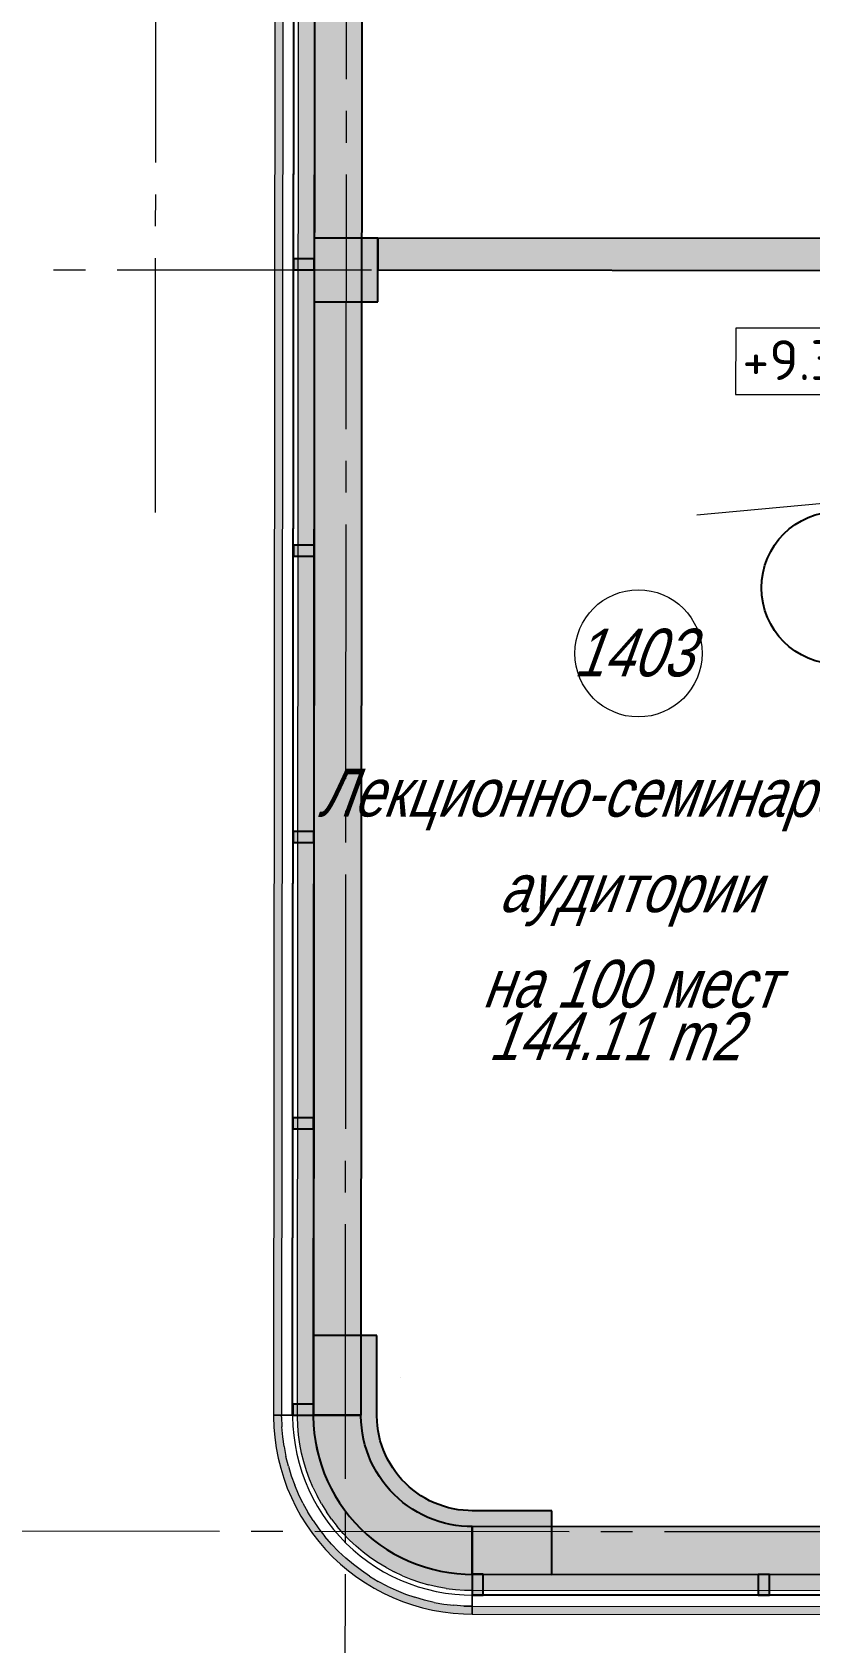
# Model space of a CAD drawing. Header units: millimetres. Extents: x 1949 to 134543, y 1145 to 48705.
# Drawn here: x 108238 to 110684, y 24152 to 29215 of the extents above; entities that cross this region are included whole.
import ezdxf

# ---------------------------------------------------------------- set-up
doc = ezdxf.new("R2010")
doc.units = ezdxf.units.MM
doc.linetypes.add('LTYPE_5', pattern=[1100, 800, -100, 100, -100])
for name, color, linetype, lineweight, true_color in [('STANDARD', 18, 'Continuous', 25, 0x000000), ('Общий01', 18, 'Continuous', 13, 0x000000), ('Общий02', 18, 'Continuous', 18, 0x000000), ('Стена', 18, 'Continuous', 50, 0x000000), ('Текст_1_10', 18, 'Continuous', 25, 0x000000)]:
    doc.layers.add(name, color=color, linetype=linetype, lineweight=lineweight, true_color=true_color)
doc.layers.add('Оси', color=30, linetype='LTYPE_5', lineweight=9)
doc.styles.add('ARIAL', font='arial.ttf')
doc.styles.add('ARIALUNICODEMS', font='ARIALUNI.ttf')
doc.styles.add('ISOCPEUR', font='isocpeur.ttf')

msp = doc.modelspace()

# ---------------------------------------------------------------- hatches: boundary and pattern name
at = {"layer": 'Общий01', "linetype": 'Continuous', "lineweight": 5}
for points in [[(109022.7, 24868.1), (109036.3, 42068.1), (109011.3, 42068.1), (108997.7, 24868.1)], [(109122.7, 24868), (109136.3, 42068), (109086.3, 42068), (109072.7, 24868)], [(109272.7, 24867.9), (109286.3, 42067.9), (109136.3, 42068), (109122.7, 24868)], [(109125.5, 28368), (109325.5, 28367.8), (109325.6, 28567.8), (109125.6, 28568)], [(109322.7, 24867.9), (109322.9, 25117.9), (109122.9, 25118), (109122.7, 24868)], [(109022.5, 24862.8), (109022.6, 24868.1), (108997.6, 24868.1), (108997.5, 24862.6), (108998.6, 24829.9), (109001.4, 24797.3), (109006, 24764.9), (109012.2, 24732.7), (109020.1, 24701), (109029.6, 24669.7), (109040.8, 24638.9), (109053.6, 24608.8), (109067.9, 24579.3), (109083.7, 24550.7), (109101.1, 24522.9), (109119.8, 24496.1), (109139.9, 24470.3), (109161.4, 24445.6), (109184.1, 24422), (109208, 24399.7), (109233.1, 24378.6), (109259.2, 24358.9), (109286.4, 24340.5), (109314.4, 24323.7), (109343.3, 24308.3), (109372.9, 24294.4), (109403.3, 24282.1), (109434.2, 24271.5), (109465.7, 24262.4), (109497.6, 24255), (109529.8, 24249.3), (109562.3, 24245.3), (109594.9, 24243), (109622.2, 24242.5), (109622.2, 24267.5), (109596, 24268), (109564.7, 24270.2), (109533.5, 24274), (109502.6, 24279.5), (109472, 24286.6), (109441.8, 24295.3), (109412.1, 24305.6), (109382.9, 24317.3), (109354.5, 24330.7), (109326.7, 24345.4), (109299.8, 24361.6), (109273.8, 24379.2), (109248.7, 24398.2), (109224.6, 24418.4), (109201.7, 24439.8), (109179.9, 24462.4), (109159.3, 24486.2), (109139.9, 24510.9), (109121.9, 24536.7), (109105.3, 24563.4), (109090.1, 24590.9), (109076.3, 24619.1), (109064.1, 24648), (109053.4, 24677.6), (109044.2, 24707.6), (109036.6, 24738.1), (109030.6, 24769), (109026.3, 24800.1), (109023.6, 24831.4)], [(109122.5, 24863.6), (109122.6, 24868), (109072.6, 24868), (109072.5, 24863.2), (109073.5, 24834.4), (109076, 24805.7), (109080, 24777.2), (109085.5, 24748.9), (109092.4, 24721), (109100.8, 24693.4), (109110.6, 24666.3), (109121.9, 24639.8), (109134.5, 24613.9), (109148.4, 24588.7), (109163.7, 24564.3), (109180.2, 24540.7), (109197.9, 24518), (109216.8, 24496.2), (109236.8, 24475.5), (109257.8, 24455.8), (109279.9, 24437.3), (109302.8, 24419.9), (109326.7, 24403.8), (109351.4, 24388.9), (109376.8, 24375.4), (109402.9, 24363.2), (109429.6, 24352.4), (109456.8, 24343), (109484.5, 24335), (109512.6, 24328.5), (109540.9, 24323.5), (109569.5, 24320), (109598.3, 24317.9), (109622.3, 24317.5), (109622.3, 24367.5), (109600.5, 24367.9), (109574.4, 24369.8), (109548.4, 24373), (109522.6, 24377.5), (109497.1, 24383.4), (109471.9, 24390.7), (109447.2, 24399.2), (109422.9, 24409.1), (109399.2, 24420.1), (109376.1, 24432.5), (109353.6, 24446), (109331.9, 24460.6), (109311, 24476.4), (109291, 24493.2), (109271.8, 24511.1), (109253.7, 24530), (109236.5, 24549.7), (109220.4, 24570.4), (109205.4, 24591.9), (109191.5, 24614.1), (109178.9, 24637), (109167.4, 24660.5), (109157.2, 24684.6), (109148.2, 24709.3), (109140.6, 24734.3), (109134.3, 24759.7), (109129.3, 24785.4), (109125.7, 24811.4), (109123.4, 24837.4)], [(109272.6, 24864.8), (109272.6, 24867.9), (109122.6, 24868), (109122.5, 24863.6), (109123.4, 24837.4), (109125.7, 24811.4), (109129.3, 24785.4), (109134.3, 24759.7), (109140.6, 24734.3), (109148.2, 24709.3), (109157.2, 24684.6), (109167.4, 24660.5), (109178.9, 24637), (109191.5, 24614.1), (109205.4, 24591.9), (109220.4, 24570.4), (109236.5, 24549.7), (109253.7, 24530), (109271.8, 24511.1), (109291, 24493.2), (109311, 24476.4), (109331.9, 24460.6), (109353.6, 24446), (109376.1, 24432.5), (109399.2, 24420.1), (109422.9, 24409.1), (109447.2, 24399.2), (109471.9, 24390.7), (109497.1, 24383.4), (109522.6, 24377.5), (109548.4, 24373), (109574.4, 24369.8), (109600.5, 24367.9), (109622.3, 24367.5), (109622.4, 24517.5), (109607.1, 24517.8), (109588.9, 24519.1), (109570.7, 24521.4), (109552.6, 24524.5), (109534.8, 24528.7), (109517.1, 24533.8), (109499.8, 24539.7), (109482.8, 24546.6), (109466.2, 24554.4), (109450, 24563), (109434.3, 24572.4), (109419.2, 24582.7), (109404.5, 24593.7), (109390.5, 24605.5), (109377.1, 24618.1), (109364.4, 24631.2), (109352.4, 24645.1), (109341.1, 24659.5), (109330.6, 24674.6), (109320.9, 24690.1), (109312, 24706.2), (109304, 24722.6), (109296.8, 24739.5), (109290.6, 24756.8), (109285.2, 24774.3), (109280.8, 24792.1), (109277.3, 24810.1), (109274.8, 24828.2), (109273.2, 24846.5)], [(109122.6, 24868), (109122.5, 24863.7), (109123.4, 24837.5), (109125.7, 24811.4), (109129.3, 24785.5), (109134.3, 24759.8), (109140.6, 24734.3), (109148.2, 24709.3), (109152.7, 24697), (109157.2, 24684.7), (109167.4, 24660.6), (109178.9, 24637), (109191.5, 24614.1), (109205.4, 24591.9), (109220.4, 24570.4), (109236.5, 24549.8), (109253.7, 24530), (109271.9, 24511.1), (109291, 24493.3), (109311, 24476.4), (109331.9, 24460.6), (109353.6, 24446), (109376.1, 24432.5), (109399.2, 24420.1), (109422.9, 24409.1), (109447.2, 24399.2), (109472, 24390.7), (109497.1, 24383.4), (109522.6, 24377.5), (109548.4, 24373), (109574.4, 24369.8), (109600.5, 24367.9), (109622.4, 24367.5), (109622.5, 24567.5), (109609.4, 24567.8), (109593.7, 24568.9), (109578.1, 24570.8), (109562.7, 24573.6), (109547.4, 24577.1), (109532.3, 24581.4), (109517.4, 24586.6), (109502.8, 24592.5), (109488.6, 24599.1), (109474.7, 24606.5), (109461.3, 24614.6), (109448.3, 24623.4), (109435.7, 24632.9), (109423.7, 24643), (109412.2, 24653.7), (109401.3, 24665), (109391, 24676.9), (109381.3, 24689.3), (109372.3, 24702.2), (109364, 24715.5), (109356.4, 24729.3), (109349.5, 24743.4), (109343.4, 24757.8), (109340.7, 24765.2), (109338, 24772.6), (109333.4, 24787.7), (109329.7, 24802.9), (109326.7, 24818.3), (109324.5, 24833.9), (109323.1, 24849.5), (109322.6, 24865.3), (109322.6, 24867.9)], [(109872.5, 24567.4), (109622.5, 24567.6), (109622.4, 24367.6), (109872.4, 24367.4)], [(115272.4, 24513.1), (109622.4, 24517.6), (109622.3, 24367.6), (115272.3, 24363.1)], [(115122.3, 24363.2), (109622.3, 24367.6), (109622.3, 24317.6), (115122.3, 24313.2)], [(115022.2, 24263.3), (109622.2, 24267.6), (109622.2, 24242.6), (115022.2, 24238.3)]]:
    msp.add_hatch(color=252, dxfattribs=at).paths.add_polyline_path(points)
at = {"layer": 'Общий02', "linetype": 'Continuous', "lineweight": 5}
for points in [[(109060.6, 28503), (109060.5, 28468), (109125.5, 28468), (109125.6, 28503)], [(109059.9, 27603), (109059.8, 27568), (109124.8, 27568), (109124.9, 27603)], [(109059.1, 26703), (109059.1, 26668), (109124.1, 26668), (109124.1, 26703)], [(109058.4, 25803), (109058.4, 25768), (109123.4, 25768), (109123.4, 25803)], [(109057.7, 24903), (109057.7, 24868), (109122.7, 24868), (109122.7, 24903)], [(109657.2, 24367.6), (109622.2, 24367.6), (109622.2, 24302.6), (109657.2, 24302.6)], [(110557.2, 24366.8), (110522.2, 24366.9), (110522.2, 24301.9), (110557.2, 24301.8)]]:
    msp.add_hatch(color=252, dxfattribs=at).paths.add_polyline_path(points)
at = {"layer": 'Стена', "linetype": 'Continuous', "lineweight": 5}
msp.add_hatch(color=252, dxfattribs=at).paths.add_polyline_path([(109325.5, 28467.8), (113125.5, 28464.8), (113125.6, 28564.8), (109325.6, 28567.8)])

# ---------------------------------------------------------------- linework, layer by layer
at = {"layer": 'STANDARD', "color": 252, "linetype": 'Continuous', "lineweight": 5}
msp.add_line((110329.2, 27697.7), (118325.5, 28435.7), dxfattribs=at)
at = {"layer": 'Общий01', "color": 252, "linetype": 'LTYPE_5', "lineweight": 5}
for p, q in [((109237.1, 43067.9), (109210.6, 9567.9)), ((103005.5, 28472.8), (131050.5, 28450.7)), ((130827, 24485.2), (103007, 24507.1))]:
    msp.add_line(p, q, dxfattribs=at)
at = {"layer": 'Общий01', "color": 252, "linetype": 'Continuous', "lineweight": 13}
for p, q in [((109011.3, 42068.1), (108997.7, 24868.1)), ((109036.3, 42068.1), (109022.7, 24868.1)), ((109072.7, 24868), (109086.3, 42068)), ((109122.7, 24868), (109136.3, 42068)), ((108997.6, 24868.1), (108997.5, 24862.6)), ((108997.5, 24862.6), (108998.6, 24829.9)), ((108997.7, 24868.1), (108997.6, 24868.1)), ((109022.6, 24868.1), (108997.6, 24868.1)), ((108997.7, 24868.1), (109022.7, 24868.1)), ((109022.5, 24862.8), (109022.6, 24868.1)), ((109022.5, 24862.8), (109023.6, 24831.4)), ((109022.7, 24868.1), (109022.6, 24868.1)), ((109072.6, 24868), (109022.6, 24868.1)), ((109022.6, 24868.1), (109022.7, 24868.1)), ((109022.7, 24868.1), (109122.7, 24868)), ((109072.5, 24863.2), (109072.6, 24868)), ((109073.5, 24834.4), (109072.5, 24863.2)), ((109072.7, 24868), (109072.6, 24868)), ((109072.6, 24868), (109072.7, 24868)), ((109122.6, 24868), (109072.6, 24868)), ((109122.5, 24863.6), (109122.6, 24868)), ((109123.4, 24837.4), (109122.5, 24863.6)), ((109122.6, 24868), (109122.7, 24868)), ((108998.6, 24829.9), (109001.4, 24797.3)), ((109026.3, 24800.1), (109023.6, 24831.4)), ((109076, 24805.7), (109073.5, 24834.4)), ((109125.7, 24811.4), (109123.4, 24837.4)), ((109129.3, 24785.4), (109125.7, 24811.4)), ((109001.4, 24797.3), (109006, 24764.9)), ((109006, 24764.9), (109012.2, 24732.7)), ((109030.6, 24769), (109026.3, 24800.1)), ((109030.6, 24769), (109036.6, 24738.1)), ((109080, 24777.2), (109076, 24805.7)), ((109085.5, 24748.9), (109080, 24777.2)), ((109134.3, 24759.7), (109129.3, 24785.4)), ((109140.6, 24734.3), (109134.3, 24759.7)), ((109012.2, 24732.7), (109020.1, 24701)), ((109044.2, 24707.6), (109036.6, 24738.1)), ((109044.2, 24707.6), (109053.4, 24677.6)), ((109092.4, 24721), (109085.5, 24748.9)), ((109100.8, 24693.4), (109092.4, 24721)), ((109148.2, 24709.3), (109140.6, 24734.3)), ((109157.2, 24684.6), (109148.2, 24709.3)), ((109020.1, 24701), (109029.6, 24669.7)), ((109029.6, 24669.7), (109040.8, 24638.9)), ((109053.4, 24677.6), (109064.1, 24648)), ((109110.6, 24666.3), (109100.8, 24693.4)), ((109121.9, 24639.8), (109110.6, 24666.3)), ((109167.4, 24660.5), (109157.2, 24684.6)), ((109178.9, 24637), (109167.4, 24660.5)), ((109040.8, 24638.9), (109053.6, 24608.8)), ((109053.6, 24608.8), (109067.9, 24579.3)), ((109076.3, 24619.1), (109064.1, 24648)), ((109090.1, 24590.9), (109076.3, 24619.1)), ((109121.9, 24639.8), (109134.5, 24613.9)), ((109148.4, 24588.7), (109134.5, 24613.9)), ((109191.5, 24614.1), (109178.9, 24637)), ((109205.4, 24591.9), (109191.5, 24614.1)), ((109067.9, 24579.3), (109083.7, 24550.7)), ((109090.1, 24590.9), (109105.3, 24563.4)), ((109121.9, 24536.7), (109105.3, 24563.4)), ((109148.4, 24588.7), (109163.7, 24564.3)), ((109180.2, 24540.7), (109163.7, 24564.3)), ((109220.4, 24570.4), (109205.4, 24591.9)), ((109236.5, 24549.7), (109220.4, 24570.4)), ((109083.7, 24550.7), (109101.1, 24522.9)), ((109101.1, 24522.9), (109119.8, 24496.1)), ((109121.9, 24536.7), (109139.9, 24510.9)), ((109139.9, 24510.9), (109159.3, 24486.2)), ((109180.2, 24540.7), (109197.9, 24518)), ((109216.8, 24496.2), (109197.9, 24518)), ((109253.7, 24530), (109236.5, 24549.7)), ((109271.8, 24511.1), (109253.7, 24530)), ((109291, 24493.2), (109271.8, 24511.1)), ((109119.8, 24496.1), (109139.9, 24470.3)), ((109139.9, 24470.3), (109161.4, 24445.6)), ((109179.9, 24462.4), (109159.3, 24486.2)), ((109201.7, 24439.8), (109179.9, 24462.4)), ((109236.8, 24475.5), (109216.8, 24496.2)), ((109257.8, 24455.8), (109236.8, 24475.5)), ((109279.9, 24437.3), (109257.8, 24455.8)), ((109311, 24476.4), (109291, 24493.2)), ((109331.9, 24460.6), (109311, 24476.4)), ((109353.6, 24446), (109331.9, 24460.6)), ((109161.4, 24445.6), (109184.1, 24422)), ((109184.1, 24422), (109208, 24399.7)), ((109201.7, 24439.8), (109224.6, 24418.4)), ((109248.7, 24398.2), (109224.6, 24418.4)), ((109302.8, 24419.9), (109279.9, 24437.3)), ((109326.7, 24403.8), (109302.8, 24419.9)), ((109351.4, 24388.9), (109326.7, 24403.8)), ((109376.1, 24432.5), (109353.6, 24446)), ((109399.2, 24420.1), (109376.1, 24432.5)), ((109422.9, 24409.1), (109399.2, 24420.1)), ((109447.2, 24399.2), (109422.9, 24409.1)), ((109208, 24399.7), (109233.1, 24378.6)), ((109233.1, 24378.6), (109259.2, 24358.9)), ((109273.8, 24379.2), (109248.7, 24398.2)), ((109259.2, 24358.9), (109286.4, 24340.5)), ((109299.8, 24361.6), (109273.8, 24379.2)), ((109299.8, 24361.6), (109326.7, 24345.4)), ((109351.4, 24388.9), (109376.8, 24375.4)), ((109402.9, 24363.2), (109376.8, 24375.4)), ((109402.9, 24363.2), (109429.6, 24352.4)), ((109429.6, 24352.4), (109456.8, 24343)), ((109471.9, 24390.7), (109447.2, 24399.2)), ((109497.1, 24383.4), (109471.9, 24390.7)), ((109522.6, 24377.5), (109497.1, 24383.4)), ((109548.4, 24373), (109522.6, 24377.5)), ((109574.4, 24369.8), (109548.4, 24373)), ((109600.5, 24367.9), (109574.4, 24369.8)), ((109622.3, 24367.5), (109600.5, 24367.9)), ((109622.3, 24367.6), (109622.2, 24267.6)), ((115122.3, 24363.2), (109622.3, 24367.6)), ((109622.3, 24367.6), (109622.3, 24367.5)), ((109622.3, 24317.5), (109622.3, 24367.5)), ((109286.4, 24340.5), (109314.4, 24323.7)), ((109314.4, 24323.7), (109343.3, 24308.3)), ((109354.5, 24330.7), (109326.7, 24345.4)), ((109343.3, 24308.3), (109372.9, 24294.4)), ((109354.5, 24330.7), (109382.9, 24317.3)), ((109382.9, 24317.3), (109412.1, 24305.6)), ((109412.1, 24305.6), (109441.8, 24295.3)), ((109456.8, 24343), (109484.5, 24335)), ((109512.6, 24328.5), (109484.5, 24335)), ((109540.9, 24323.5), (109512.6, 24328.5)), ((109540.9, 24323.5), (109569.5, 24320)), ((109569.5, 24320), (109598.3, 24317.9)), ((109598.3, 24317.9), (109622.3, 24317.5)), ((109622.2, 24267.5), (109622.3, 24317.5)), ((109622.3, 24317.5), (109622.3, 24317.6)), ((109622.3, 24317.6), (109622.3, 24317.5)), ((109622.3, 24317.6), (115122.3, 24313.2)), ((109372.9, 24294.4), (109403.3, 24282.1)), ((109403.3, 24282.1), (109434.2, 24271.5)), ((109434.2, 24271.5), (109465.7, 24262.4)), ((109472, 24286.6), (109441.8, 24295.3)), ((109465.7, 24262.4), (109497.6, 24255)), ((109502.6, 24279.5), (109472, 24286.6)), ((109497.6, 24255), (109529.8, 24249.3)), ((109502.6, 24279.5), (109533.5, 24274)), ((109533.5, 24274), (109564.7, 24270.2)), ((109596, 24268), (109564.7, 24270.2)), ((109596, 24268), (109622.2, 24267.5)), ((109622.2, 24267.5), (109596, 24268)), ((109622.2, 24267.6), (115072.2, 24263.3)), ((109622.2, 24267.6), (109622.2, 24267.5)), ((109622.2, 24267.6), (109622.2, 24242.6)), ((109622.2, 24242.5), (109622.2, 24267.5)), ((109529.8, 24249.3), (109562.3, 24245.3)), ((109562.3, 24245.3), (109594.9, 24243)), ((109594.9, 24243), (109622.2, 24242.5)), ((109622.2, 24242.5), (109622.2, 24242.6)), ((109622.2, 24242.6), (115022.2, 24238.3))]:
    msp.add_line(p, q, dxfattribs=at)
at = {"layer": 'Общий01', "color": 252, "linetype": 'Continuous', "lineweight": 25}
for p, q in [((109136.3, 42068), (109122.7, 24868)), ((109272.7, 24867.9), (109286.3, 42067.9)), ((109125.6, 28568), (109125.5, 28368)), ((109325.6, 28567.8), (109125.6, 28568)), ((109325.5, 28367.8), (109325.6, 28567.8)), ((109125.5, 28368), (109325.5, 28367.8)), ((109122.9, 25118), (109122.7, 24868)), ((109322.9, 25117.9), (109122.9, 25118)), ((109322.7, 24867.9), (109322.9, 25117.9)), ((109122.6, 24868), (109122.5, 24863.6)), ((109122.6, 24868), (109122.5, 24863.7)), ((109122.5, 24863.7), (109123.4, 24837.5)), ((109122.5, 24863.6), (109123.4, 24837.4)), ((109122.7, 24868), (109122.6, 24868)), ((109272.6, 24867.9), (109122.6, 24868)), ((109122.7, 24868), (109122.6, 24868)), ((109122.7, 24868), (109272.7, 24867.9)), ((109272.6, 24864.8), (109272.6, 24867.9)), ((109272.6, 24867.9), (109272.7, 24867.9)), ((109273.2, 24846.5), (109272.6, 24864.8)), ((109322.6, 24867.9), (109322.7, 24867.9)), ((109322.6, 24865.3), (109322.6, 24867.9)), ((109323.1, 24849.5), (109322.6, 24865.3)), ((109123.4, 24837.5), (109125.7, 24811.4)), ((109123.4, 24837.4), (109125.7, 24811.4)), ((109125.7, 24811.4), (109129.3, 24785.4)), ((109125.7, 24811.4), (109129.3, 24785.5)), ((109274.8, 24828.2), (109273.2, 24846.5)), ((109277.3, 24810.1), (109274.8, 24828.2)), ((109280.8, 24792.1), (109277.3, 24810.1)), ((109324.5, 24833.9), (109323.1, 24849.5)), ((109326.7, 24818.3), (109324.5, 24833.9)), ((109329.7, 24802.9), (109326.7, 24818.3)), ((109129.3, 24785.5), (109134.3, 24759.8)), ((109129.3, 24785.4), (109134.3, 24759.7)), ((109134.3, 24759.8), (109140.6, 24734.3)), ((109134.3, 24759.7), (109140.6, 24734.3)), ((109285.2, 24774.3), (109280.8, 24792.1)), ((109290.6, 24756.8), (109285.2, 24774.3)), ((109333.4, 24787.7), (109329.7, 24802.9)), ((109338, 24772.6), (109333.4, 24787.7)), ((109343.4, 24757.8), (109338, 24772.6)), ((109349.5, 24743.4), (109343.4, 24757.8)), ((109140.6, 24734.3), (109148.2, 24709.3)), ((109140.6, 24734.3), (109148.2, 24709.3)), ((109148.2, 24709.3), (109157.2, 24684.6)), ((109148.2, 24709.3), (109157.2, 24684.7)), ((109296.8, 24739.5), (109290.6, 24756.8)), ((109304, 24722.6), (109296.8, 24739.5)), ((109312, 24706.2), (109304, 24722.6)), ((109356.4, 24729.3), (109349.5, 24743.4)), ((109364, 24715.5), (109356.4, 24729.3)), ((109372.3, 24702.2), (109364, 24715.5)), ((109157.2, 24684.7), (109167.4, 24660.6)), ((109157.2, 24684.6), (109167.4, 24660.5)), ((109167.4, 24660.6), (109178.9, 24637)), ((109167.4, 24660.5), (109178.9, 24637)), ((109320.9, 24690.1), (109312, 24706.2)), ((109330.6, 24674.6), (109320.9, 24690.1)), ((109341.1, 24659.5), (109330.6, 24674.6)), ((109352.4, 24645.1), (109341.1, 24659.5)), ((109381.3, 24689.3), (109372.3, 24702.2)), ((109391, 24676.9), (109381.3, 24689.3)), ((109401.3, 24665), (109391, 24676.9)), ((109412.2, 24653.7), (109401.3, 24665)), ((109178.9, 24637), (109191.5, 24614.1)), ((109178.9, 24637), (109191.5, 24614.1)), ((109191.5, 24614.1), (109205.4, 24591.9)), ((109191.5, 24614.1), (109205.4, 24591.9)), ((109364.4, 24631.2), (109352.4, 24645.1)), ((109377.1, 24618.1), (109364.4, 24631.2)), ((109390.5, 24605.5), (109377.1, 24618.1)), ((109404.5, 24593.7), (109390.5, 24605.5)), ((109423.7, 24643), (109412.2, 24653.7)), ((109435.7, 24632.9), (109423.7, 24643)), ((109448.3, 24623.4), (109435.7, 24632.9)), ((109461.3, 24614.6), (109448.3, 24623.4)), ((109474.7, 24606.5), (109461.3, 24614.6)), ((109488.6, 24599.1), (109474.7, 24606.5)), ((109205.4, 24591.9), (109220.4, 24570.4)), ((109205.4, 24591.9), (109220.4, 24570.4)), ((109220.4, 24570.4), (109236.5, 24549.7)), ((109220.4, 24570.4), (109236.5, 24549.8)), ((109419.2, 24582.7), (109404.5, 24593.7)), ((109434.3, 24572.4), (109419.2, 24582.7)), ((109450, 24563), (109434.3, 24572.4)), ((109466.2, 24554.4), (109450, 24563)), ((109502.8, 24592.5), (109488.6, 24599.1)), ((109517.4, 24586.6), (109502.8, 24592.5)), ((109532.3, 24581.4), (109517.4, 24586.6)), ((109547.4, 24577.1), (109532.3, 24581.4)), ((109562.7, 24573.6), (109547.4, 24577.1)), ((109578.1, 24570.8), (109562.7, 24573.6)), ((109593.7, 24568.9), (109578.1, 24570.8)), ((109609.4, 24567.8), (109593.7, 24568.9)), ((109622.5, 24567.5), (109609.4, 24567.8)), ((109872.5, 24567.4), (109622.5, 24567.6)), ((109622.5, 24567.6), (109622.5, 24567.5)), ((109872.4, 24367.4), (109872.5, 24567.4)), ((109236.5, 24549.8), (109253.7, 24530)), ((109236.5, 24549.7), (109253.7, 24530)), ((109253.7, 24530), (109271.8, 24511.1)), ((109253.7, 24530), (109271.9, 24511.1)), ((109271.8, 24511.1), (109291, 24493.2)), ((109271.9, 24511.1), (109291, 24493.3)), ((109482.8, 24546.6), (109466.2, 24554.4)), ((109499.8, 24539.7), (109482.8, 24546.6)), ((109517.1, 24533.8), (109499.8, 24539.7)), ((109534.8, 24528.7), (109517.1, 24533.8)), ((109552.6, 24524.5), (109534.8, 24528.7)), ((109570.7, 24521.4), (109552.6, 24524.5)), ((109588.9, 24519.1), (109570.7, 24521.4)), ((109607.1, 24517.8), (109588.9, 24519.1)), ((109622.4, 24517.5), (109607.1, 24517.8)), ((109622.4, 24517.6), (109622.3, 24367.6)), ((109622.3, 24367.5), (109622.4, 24517.5)), ((115272.4, 24513.1), (109622.4, 24517.6)), ((109622.4, 24517.6), (109622.4, 24517.5)), ((109291, 24493.3), (109311, 24476.4)), ((109291, 24493.2), (109311, 24476.4)), ((109311, 24476.4), (109331.9, 24460.6)), ((109311, 24476.4), (109331.9, 24460.6)), ((109331.9, 24460.6), (109353.6, 24446)), ((109331.9, 24460.6), (109353.6, 24446)), ((109353.6, 24446), (109376.1, 24432.5)), ((109353.6, 24446), (109376.1, 24432.5)), ((109376.1, 24432.5), (109399.2, 24420.1)), ((109376.1, 24432.5), (109399.2, 24420.1)), ((109399.2, 24420.1), (109422.9, 24409.1)), ((109399.2, 24420.1), (109422.9, 24409.1)), ((109422.9, 24409.1), (109447.2, 24399.2)), ((109422.9, 24409.1), (109447.2, 24399.2)), ((109447.2, 24399.2), (109471.9, 24390.7)), ((109447.2, 24399.2), (109472, 24390.7)), ((109471.9, 24390.7), (109497.1, 24383.4)), ((109472, 24390.7), (109497.1, 24383.4)), ((109497.1, 24383.4), (109522.6, 24377.5)), ((109497.1, 24383.4), (109522.6, 24377.5)), ((109522.6, 24377.5), (109548.4, 24373)), ((109522.6, 24377.5), (109548.4, 24373)), ((109548.4, 24373), (109574.4, 24369.8)), ((109548.4, 24373), (109574.4, 24369.8)), ((109574.4, 24369.8), (109600.5, 24367.9)), ((109574.4, 24369.8), (109600.5, 24367.9)), ((109600.5, 24367.9), (109622.3, 24367.5)), ((109600.5, 24367.9), (109622.4, 24367.5)), ((109622.3, 24367.5), (109622.3, 24367.6)), ((109622.3, 24367.6), (115122.3, 24363.2)), ((109622.3, 24367.6), (115272.3, 24363.1)), ((109622.4, 24367.6), (109872.4, 24367.4)), ((109622.4, 24367.5), (109622.4, 24367.6))]:
    msp.add_line(p, q, dxfattribs=at)
at = {"layer": 'Общий02', "color": 252, "linetype": 'LTYPE_5', "lineweight": 5}
msp.add_line((108637.7, 43905.3), (108624.9, 27703.4), dxfattribs=at)
at = {"layer": 'Общий02', "color": 252, "linetype": 'Continuous', "lineweight": 25}
for p, q in [((109057.6, 24868.3), (109071.2, 42067.8)), ((109060.6, 28503), (109060.5, 28468)), ((109060.5, 28468), (109125.5, 28468)), ((109125.6, 28503), (109060.6, 28503)), ((109125.5, 28468), (109125.6, 28503)), ((109059.9, 27603), (109059.8, 27568)), ((109124.9, 27603), (109059.9, 27603)), ((109124.8, 27568), (109124.9, 27603)), ((109059.8, 27568), (109124.8, 27568)), ((109059.1, 26703), (109059.1, 26668)), ((109124.1, 26703), (109059.1, 26703)), ((109124.1, 26668), (109124.1, 26703)), ((109059.1, 26668), (109124.1, 26668)), ((109058.4, 25803), (109058.4, 25768)), ((109123.4, 25803), (109058.4, 25803)), ((109123.4, 25768), (109123.4, 25803)), ((109058.4, 25768), (109123.4, 25768)), ((109057.7, 24903), (109057.7, 24868)), ((109122.7, 24903), (109057.7, 24903)), ((109057.7, 24868), (109122.7, 24868)), ((109122.7, 24868), (109122.7, 24903)), ((109657.2, 24367.6), (109622.2, 24367.6)), ((109622.2, 24367.6), (109622.2, 24302.6)), ((109657.2, 24302.6), (109657.2, 24367.6)), ((110557.2, 24366.8), (110522.2, 24366.9)), ((110522.2, 24366.9), (110522.2, 24301.9)), ((110557.2, 24301.8), (110557.2, 24366.8)), ((115122.2, 24298.2), (109622.2, 24302.6)), ((109622.2, 24302.6), (109657.2, 24302.6)), ((110522.2, 24301.9), (110557.2, 24301.8))]:
    msp.add_line(p, q, dxfattribs=at)
at = {"layer": 'Общий02', "color": 252, "linetype": 'Continuous', "lineweight": 13}
for p, q in [((109071.2, 42067.8), (109057.6, 24868.3)), ((109072.7, 24868), (109086.3, 42068)), ((109122.6, 24868), (109136.2, 42067.8)), ((109122.7, 24868), (109136.3, 42068)), ((109397.7, 24986.1), (109397.7, 24986.1)), ((109057.6, 24868.3), (109057.5, 24863.1)), ((109057.5, 24863.1), (109058.5, 24833.5)), ((109057.6, 24868.3), (109057.6, 24868.3)), ((109072.7, 24868), (109122.7, 24868)), ((109072.7, 24868), (109072.7, 24868)), ((109122.5, 24863.6), (109122.6, 24868)), ((109123.4, 24837.4), (109122.5, 24863.6)), ((109122.6, 24868), (109122.6, 24868)), ((109122.7, 24868), (109122.7, 24868)), ((109058.5, 24833.5), (109061, 24804)), ((109125.6, 24811.4), (109123.4, 24837.4)), ((109129.3, 24785.4), (109125.6, 24811.4)), ((109061, 24804), (109065.1, 24774.7)), ((109065.1, 24774.7), (109070.7, 24745.7)), ((109134.2, 24759.7), (109129.3, 24785.4)), ((109140.6, 24734.3), (109134.2, 24759.7)), ((109070.7, 24745.7), (109077.9, 24717)), ((109077.9, 24717), (109086.5, 24688.7)), ((109148.2, 24709.3), (109140.6, 24734.3)), ((109157.1, 24684.6), (109148.2, 24709.3)), ((109086.5, 24688.7), (109096.6, 24660.9)), ((109096.6, 24660.9), (109108.1, 24633.6)), ((109167.3, 24660.5), (109157.1, 24684.6)), ((109178.8, 24637), (109167.3, 24660.5)), ((109108.1, 24633.6), (109121.1, 24607)), ((109121.1, 24607), (109135.4, 24581.1)), ((109191.5, 24614.1), (109178.8, 24637)), ((109205.3, 24591.9), (109191.5, 24614.1)), ((109135.4, 24581.1), (109151.1, 24556)), ((109151.1, 24556), (109168, 24531.8)), ((109220.3, 24570.4), (109205.3, 24591.9)), ((109236.4, 24549.7), (109220.3, 24570.4)), ((109168, 24531.8), (109186.2, 24508.4)), ((109186.2, 24508.4), (109205.6, 24486.1)), ((109253.6, 24530), (109236.4, 24549.7)), ((109271.8, 24511.1), (109253.6, 24530)), ((109290.9, 24493.2), (109271.8, 24511.1)), ((109205.6, 24486.1), (109226.2, 24464.8)), ((109226.2, 24464.8), (109247.8, 24444.6)), ((109311, 24476.4), (109290.9, 24493.2)), ((109331.9, 24460.6), (109311, 24476.4)), ((109353.6, 24446), (109331.9, 24460.6)), ((109247.8, 24444.6), (109270.4, 24425.5)), ((109270.4, 24425.5), (109294.1, 24407.7)), ((109294.1, 24407.7), (109318.6, 24391.1)), ((109376, 24432.5), (109353.6, 24446)), ((109399.1, 24420.1), (109376, 24432.5)), ((109422.8, 24409.1), (109399.1, 24420.1)), ((109447.1, 24399.2), (109422.8, 24409.1)), ((109318.6, 24391.1), (109343.9, 24375.9)), ((109343.9, 24375.9), (109370, 24362)), ((109370, 24362), (109396.9, 24349.4)), ((109471.9, 24390.7), (109447.1, 24399.2)), ((109497, 24383.4), (109471.9, 24390.7)), ((109522.5, 24377.5), (109497, 24383.4)), ((109548.3, 24373), (109522.5, 24377.5)), ((109574.3, 24369.8), (109548.3, 24373)), ((109600.4, 24367.9), (109574.3, 24369.8)), ((109622.2, 24367.5), (109600.4, 24367.9)), ((115122.2, 24363.2), (109622.2, 24367.6)), ((109622.2, 24367.6), (109622.2, 24367.5)), ((109622.2, 24367.6), (109622.2, 24302.6)), ((109622.3, 24317.6), (109622.3, 24367.6)), ((109622.3, 24367.6), (115072.3, 24363.3)), ((109622.3, 24367.6), (109622.3, 24367.6)), ((109396.9, 24349.4), (109424.3, 24338.3)), ((109424.3, 24338.3), (109452.3, 24328.7)), ((109452.3, 24328.7), (109480.7, 24320.5)), ((109480.7, 24320.5), (109509.5, 24313.8)), ((109509.5, 24313.8), (109538.7, 24308.7)), ((109538.7, 24308.7), (109568, 24305)), ((109568, 24305), (109597.5, 24302.9)), ((109597.5, 24302.9), (109622.2, 24302.5)), ((109622.2, 24302.6), (115122.2, 24298.2)), ((109622.2, 24302.5), (109622.2, 24302.6)), ((109622.3, 24317.6), (115072.3, 24313.3)), ((109622.3, 24317.6), (109622.3, 24317.6))]:
    msp.add_line(p, q, dxfattribs=at)
at = {"layer": 'Общий02', "color": 252, "linetype": 'Continuous', "lineweight": 25}
msp.add_circle((110772.4, 27468.6), 239.9, dxfattribs=at)
at = {"layer": 'Оси', "color": 252, "linetype": 'Continuous', "lineweight": 5}
for p, q in [((110451.3, 28284.7), (110451.1, 28076.3)), ((110968, 28284.3), (110451.3, 28284.7)), ((110451.1, 28076.3), (110967.8, 28075.9))]:
    msp.add_line(p, q, dxfattribs=at)
at = {"layer": 'Стена', "color": 252, "linetype": 'Continuous', "lineweight": 25}
for p, q in [((109325.6, 28567.8), (109325.5, 28467.8)), ((112775.6, 28565.1), (109325.6, 28567.8)), ((109325.5, 28467.8), (113125.5, 28464.8))]:
    msp.add_line(p, q, dxfattribs=at)
at = {"layer": 'Текст_1_10', "color": 252, "linetype": 'Continuous', "lineweight": 5}
msp.add_circle((110145.3, 27262.7), 200, dxfattribs=at)

# ---------------------------------------------------------------- texts
at = {"layer": 'Общий01', "color": 252, "linetype": 'Continuous', "lineweight": 5, "style": 'ARIALUNICODEMS', "oblique": 20, "width": 0.8}
for s, p in [('Лекционно-семинарские ', (109136.4, 26749.9)), ('аудитории', (109705.2, 26449.5)), ('на 100 мест', (109652, 26149.5))]:
    msp.add_text(s, height=150, rotation=359.9547, dxfattribs=at).set_placement(p)
at = {"layer": 'Общий01', "color": 252, "linetype": 'Continuous', "lineweight": 25, "style": 'ARIAL', "oblique": 20, "width": 0.8}
msp.add_text('144.11 m2', height=150, rotation=359.9547, dxfattribs=at).set_placement((109671.6, 25984.2))
at = {"layer": 'Оси', "color": 252, "linetype": 'Continuous', "lineweight": 5, "style": 'ISOCPEUR'}
msp.add_text('+9.300', height=125, rotation=359.9547, dxfattribs=at).set_placement((110472, 28122.1))
at = {"layer": 'Текст_1_10', "color": 252, "linetype": 'Continuous', "lineweight": 5, "style": 'ARIALUNICODEMS', "oblique": 20, "width": 0.8}
msp.add_text('1403', height=150, rotation=359.9547, dxfattribs=at).set_placement((109940.2, 27190.4))

doc.saveas('drawing.dxf')
